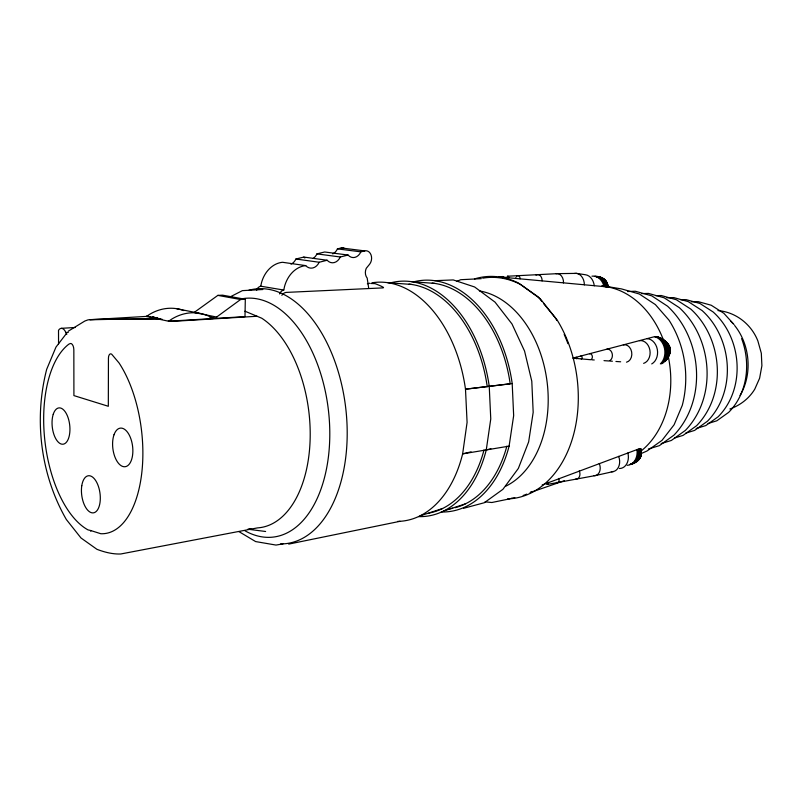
<?xml version="1.0" encoding="UTF-8"?>
<svg xmlns="http://www.w3.org/2000/svg" width="802" height="802" viewBox="0 0 802 802"><rect width="100%" height="100%" fill="white"/><g stroke="black" fill="none" stroke-linecap="round" stroke-linejoin="round"><path stroke-width="1.2" d="M90.776 531.265L90.776 530.543L87.969 529.871A98.075 48.591 83.3 0 1 44.681 438.894A98.075 48.591 83.3 0 1 68.872 344.148L70.335 343.507A5.644 2.757 85 0 1 73.844 349.842L73.914 395.597L108.32 406.283L108.44 358.093A5.023 2.556 84.8 0 1 111.658 354.183L119.037 362.945A98.075 48.591 83.3 0 1 141.914 471.696A98.075 48.591 83.3 0 1 100.801 533.721L90.776 530.543M216.61 318.344L216.63 317.041L240.58 299.517L245.312 299.286L244.991 316.63L216.61 318.344L209.492 316.9M641.149 454.383L640.527 457L637.801 459.716M499.766 276.941L500.288 277.011M502.092 277.141L502.653 276.479L503.145 277.281M418.614 516.618A118.245 78.215 83 0 0 486.263 449.932L490.764 418.945L489.24 386.303A118.245 78.215 83 0 0 391.125 282.735M441.25 511.997A116.4 78.385 83 0 0 509.1 446.133L513.661 415.637L512.197 383.526A116.4 78.385 83 0 0 414.163 281.733M256.55 290.003A6.807 5.554 -81.1 0 1 260.76 286.204L261.462 282.885A27.799 22.376 -81.4 0 1 282.515 262.284L305.702 265.612A10.997 8.702 -83.6 0 0 319.166 262.254L327.166 260.259A10.857 8.471 -83.9 0 0 340.289 256.991L348.078 255.046A10.727 8.251 -84.1 0 0 360.87 251.848L364.72 250.896A7.96 6.075 -83.4 0 1 371.055 254.926A7.96 6.075 -83.4 0 1 369.592 264.249L366.273 268.289A8 6.075 -82.7 0 0 367.186 278.093L368.709 288.369M279.527 293.933A6.947 5.584 -81 0 1 283.778 290.053L284.489 286.665A28.341 22.466 -81.3 0 1 305.702 265.612M638.021 460.097A8.932 6.877 78.3 0 0 640.778 449.32L639.946 448.739L636.978 449.611L542.132 485.02M668.537 355.567C671.545 352.028 670.873 345.812 666.883 343.296M67.258 332.439L55.97 347.106L46.676 369.341C33.794 419.336 40.531 474.634 66.325 519.485L80.982 537.972L96.932 549.31C104.37 552.157 112.751 554.342 120.791 553.981L257.522 527.886A109.252 62.837 83.1 0 0 310.173 437.712A109.252 62.837 83.1 0 0 261.743 318.214L244.901 311.186M640.778 449.32L640.998 451.566M68.28 331.186L84.832 321.031L88.13 319.828L148.53 316.269M245.312 299.286L222.535 295.166L217.843 295.387L194.094 312.509L216.63 317.041M229.462 297.251L242.374 290.635L262.825 289.522M456.749 281.352L460.739 279.708L481.33 278.655M574.102 358.594L573.961 357.832M641.269 453.521L647.024 450.985L662.031 440.348L674.111 424.759L682.281 405.341C689.77 376.569 685.068 345.221 668.988 320.148L655.394 304.6L639.294 293.993L621.54 288.92L607.425 286.585M576.488 358.755L576.909 357.862L576.207 357.241M729.89 408.98C740.126 405.401 749.108 398.504 754.762 389.181L759.614 378.233L761.9 365.722L761.319 353.251L757.88 340.97C751.404 324.329 735.815 312.038 717.93 310.575M564.297 480.719L530.102 492.568A111.528 78.807 83 0 0 532.217 491.456M443.406 511.125L465.26 503.917M419.977 515.897L442.564 508.498M708.026 423.516L716.828 420.789L728.617 412.398C747.664 393.321 750.933 363.176 741.629 338.644M696.206 428.519L705.83 425.551L718.191 416.729C746.03 388.419 742.181 338.023 713.118 311.958L699.855 303.447L686.101 299.637L680.708 299.748M685.69 433.16L694.582 430.413L707.514 421.17C736.747 391.216 732.627 338.153 702.121 310.564L688.226 301.612L673.82 297.602L666.993 297.793M674.472 438.042L683.083 435.386L696.597 425.712C727.224 394.063 722.823 338.294 690.863 309.141L676.327 299.727L661.269 295.527L655.815 295.657M661.199 443.566L671.334 440.468L685.429 430.363C717.469 396.96 712.767 338.444 679.334 307.677L664.156 297.803L648.447 293.412L641.57 293.612M648.347 449.01L659.314 445.671L674.001 435.115C707.454 399.927 702.452 338.604 667.525 306.184L651.715 295.838L635.344 291.246L627.485 291.517M463.686 508.278L484.298 502.734L502.914 489.32L518.353 468.418L528.648 441.882L533.18 412.318L531.786 381.211L524.558 351.065L511.997 323.978L495.045 302.143L474.624 286.976L453.24 279.928L434.704 280.68M665.449 361.121A13.293 10.536 83.9 0 0 668.297 347.116A13.293 10.536 83.9 0 0 658.993 337.702L656.728 336.66L654.542 336.67L572.828 358.123L590.593 359.727A3.048 2.306 83.9 0 0 592.307 356.198A3.048 2.306 83.9 0 0 589.5 353.752M290.976 264.159A10.787 8.662 -83.9 0 0 295.918 259.006L303.868 257.071L327.166 260.259M313.281 258.304A10.657 8.441 -84.1 0 0 316.93 253.883L324.69 251.988L348.078 255.046M332.71 253.873A10.526 8.231 -84.4 0 0 337.421 248.881L341.261 247.938A7.819 6.065 -83.6 0 1 344.038 248.089M486.263 449.932L490.904 448.819M471.085 451.857L462.644 453.862A120.14 77.994 83.1 0 1 397.652 521.4M613.47 471.536L595.515 475.546L547.666 484.368M283.016 543.876L275.998 545.069L255.617 541.571L238.785 531.515M288.71 544.107L400.038 521.31M509.982 498.794L491.827 502.513L485.13 501.851M509.1 446.133L462.644 453.862L467.085 422.373L465.491 389.181A120.14 77.994 83.1 0 0 372.028 282.795M512.197 383.526L465.491 389.181L510.192 383.847A113.714 76.571 83 0 0 432.208 283.096M148.18 316.319L146.375 316.479L149.894 314.183A50.075 42.857 -74.1 0 1 183.879 310.595M147.147 316.419L146.425 316.479L168.56 321.221L213.182 318.544L209.853 316.65A51.107 43.148 -74.3 0 0 172.109 318.875L168.56 321.221L168.37 320.589A3.82 0.872 5 0 0 173.613 321.311L257.041 316.259M58.556 343.857L58.516 330.304A10.867 5.263 85.2 0 1 65.864 332.489L68.35 332.329M61.523 328.319L75.208 327.487M507.566 276.219L557.641 273.642L576.528 273.382L585.42 274.745A12.752 9.634 87.6 0 1 594.282 285.803M370.805 283.477L374.995 283.627A64.441 12.762 6.7 0 1 383.226 287.256A3.278 0.642 7.2 0 1 382.384 287.918L286.404 292.399A6.957 5.584 -80.8 0 0 281.863 295.326M691.364 301.793L698.121 301.622L711.234 305.241L723.875 313.321L734.071 324.569M157.352 318.825L89.884 319.607L157.352 318.825L160.881 319.437M505.561 277.432L498.603 276.85L608.167 286.986A11.669 8.892 86.3 0 0 599.886 277.151M265.622 531.495L247.868 529.22M591.816 359.807L594.252 359.978M603.996 360.649L608.868 360.98A5.985 4.591 83.9 0 0 612.277 354.033A5.985 4.591 83.9 0 0 606.703 349.231M610.041 361.06L612.397 361.221M615.936 361.471L620.648 361.792M387.787 282.715L411.516 284.429M411.616 281.682L434.594 283.377M341.261 247.938L364.72 250.896M337.421 248.881L360.87 251.848M604.638 286.414L601.751 286.043A5.093 3.9 87.5 0 1 602.222 285.903M316.93 253.883L340.289 256.991M295.918 259.006L319.166 262.254M249.552 528.919L252.028 529.31M606.753 286.715L608.167 286.986A10.336 7.9 87.6 0 0 599.094 277.813M260.76 286.204L283.778 290.053M217.843 295.387L240.58 299.517M176.54 308.68L198.966 313.181M210.816 318.063L213.182 318.544M149.362 316.569L157.994 318.324M152.51 317.081L154.866 317.582M152.831 317.311L157.493 318.314M159.819 318.815L162.144 319.306M152.981 317.111L157.874 318.163M152.651 317.121L157.543 318.173M249.001 528.859L250.254 529.48M604.437 279.808L605.62 280.89M541.941 301.522L538.082 296.82L518.353 282.976A111.528 78.807 83 0 0 474.523 278.926M543.495 303.407L556.989 319.757A111.217 78.646 83 0 1 573.33 435.526A111.217 78.646 83 0 1 507.576 498.924M606.162 281.532L607.174 284.038M65.864 332.489L66.746 334.484M482.744 278.174A111.217 78.646 83 0 1 520.668 284.52L540.237 298.755L555.074 317.512A111.528 78.807 83 0 1 556.919 320.499M564.187 334.464A111.528 78.807 83 0 1 567.916 343.647M526.683 494.132A111.528 78.807 83 0 1 523.185 495.486M514.834 497.701A111.528 78.807 83 0 1 511.235 498.242M605.039 286.514A88.872 67.699 82.9 0 1 663.214 339.436M668.317 356.77A88.872 67.699 82.9 0 1 640.257 451.666M479.395 290.915A100.972 70.275 83 0 1 546.924 380.659A100.972 70.275 83 0 1 505.591 486.283M506.864 446.143A113.714 76.571 83 0 1 455.045 507.706M452.709 508.247A113.714 76.571 83 0 1 449.2 508.859M248.74 290.294A128.26 75.358 83.1 0 1 345.502 406.183A128.26 75.358 83.1 0 1 280.57 543.926M408.99 284.119A115.508 76.401 83 0 1 487.225 386.624M484.027 449.932A115.508 76.401 83 0 1 428.87 513.09M367.346 283.778A120.14 77.994 83.1 0 1 369.672 283.226M256.65 289.943A6.797 5.554 -80.9 0 1 257.272 289.422M730.542 320.99A53.934 43.97 82.7 0 1 733.048 323.627M734.632 325.502A53.934 43.97 82.7 0 1 740.035 395.416M304.86 258.003A10.657 8.441 -84.1 0 1 303.868 257.071M242.164 298.765A120.18 69.884 83.1 0 1 329.782 431.336A120.18 69.884 83.1 0 1 244.941 530.764M639.425 340.639A11.609 9.093 83.9 0 1 649.881 350.043A11.609 9.093 83.9 0 1 643.635 363.376M662.181 339.056A12.07 9.474 83.7 0 1 669.259 348.449A12.07 9.474 83.7 0 1 666.131 360.238M647.044 338.634A13.213 10.396 83.9 0 1 657.319 349.421A13.213 10.396 83.9 0 1 651.735 363.928M663.104 340.048A10.697 8.501 83.9 0 1 669.74 348.469A10.697 8.501 83.9 0 1 666.662 359.156M657.861 337.051A14.256 11.288 83.9 0 1 667.434 347.116A14.256 11.288 83.9 0 1 664.617 361.812M656.728 336.66A14.937 11.829 83.9 0 1 666.652 348.138A14.937 11.829 83.9 0 1 662.482 363.547M623.334 344.86A8.832 6.847 83.9 0 1 631.655 351.938A8.832 6.847 83.9 0 1 626.532 362.193M654.542 336.67A15.218 12.02 83.9 0 1 664.487 348.339A15.218 12.02 83.9 0 1 660.357 363.918M655.615 336.529A15.338 12.12 83.9 0 1 665.5 348.258A15.338 12.12 83.9 0 1 661.439 363.857M667.154 342.975A9.133 7.258 83.9 0 1 668.357 356.579M580.678 356.068A1.534 1.153 83.9 0 1 582.082 357.301A1.534 1.153 83.9 0 1 581.229 359.075M618.653 456.368A11.338 8.581 78.3 0 1 611.314 471.696M640.507 448.699A13.012 10.005 78.4 0 1 631.876 463.436M640.838 448.779A11.819 9.053 79.6 0 1 636.708 461.681M579.285 470.864A5.835 4.301 78.4 0 1 579.415 476.639A5.835 4.301 78.4 0 1 575.686 479.055M627.876 452.97A12.922 9.835 78.4 0 1 619.365 468.508M640.928 448.99A10.466 8.06 78.3 0 1 637.46 460.869M639.946 448.739A13.955 10.717 78.5 0 1 630.733 464.047M639.154 448.909A14.636 11.228 78.5 0 1 629.56 464.528M599.244 463.516A8.611 6.446 78.3 0 1 599.425 472.047A8.611 6.446 78.3 0 1 593.831 475.636M636.978 449.611A14.907 11.418 78.5 0 1 627.244 465.32M638.161 449.2A15.027 11.519 78.6 0 1 630.583 464.438M558.763 478.433A2.967 2.155 78.4 0 1 558.683 481.651A2.967 2.155 78.4 0 1 556.398 482.403M548.277 482.293A1.494 1.083 78.4 0 1 546.824 484.107M546.593 483.847A1.494 1.083 78.4 0 1 546.413 483.516M574.433 273.472A11.188 8.401 87.7 0 1 584.357 284.88M536.027 275.146A5.754 4.21 87.7 0 1 540.227 275.688A5.754 4.21 87.7 0 1 542.072 280.921M596.858 276.83A12.852 9.804 87.5 0 1 607.796 287.016M594.422 276.389A14.456 11.007 87.5 0 1 606.402 286.926M595.645 276.54A13.784 10.506 87.5 0 1 607.224 286.986M555.997 273.723A8.501 6.296 87.7 0 1 563.505 282.926M603.455 285.913A5.093 3.9 87.5 0 1 604.407 286.274M591.956 276.169A14.727 11.188 87.4 0 1 604.086 286.725M595.395 276.359A14.837 11.288 87.4 0 1 605.35 286.835M603.294 278.845A8.822 6.747 87.6 0 1 607.024 282.855M607.675 284.82A8.822 6.747 87.6 0 1 607.946 286.915M515.856 278.314A2.917 2.105 87.7 0 1 515.967 277.572M516.568 276.339A2.917 2.105 87.7 0 1 518.894 276.008A2.917 2.105 87.7 0 1 520.057 278.865M506.724 277.532A1.474 1.053 87.7 0 1 506.774 277.161M507.305 276.339A1.474 1.053 87.7 0 1 508.819 277.813M114.034 434.724A19.438 9.925 82.9 0 0 122.546 466.393A19.438 9.925 82.9 0 0 131.588 441.13A19.438 9.925 82.9 0 0 114.034 434.724M53.243 414.273A18.276 8.772 83.5 0 0 60.952 443.937A18.276 8.772 83.5 0 0 68.751 419.927A18.276 8.772 83.5 0 0 53.243 414.273M81.774 485.741A18.727 9.183 82.2 0 0 93.222 512.879A18.727 9.183 82.2 0 0 97.623 484.288A18.727 9.183 82.2 0 0 81.774 485.741"/></g></svg>
